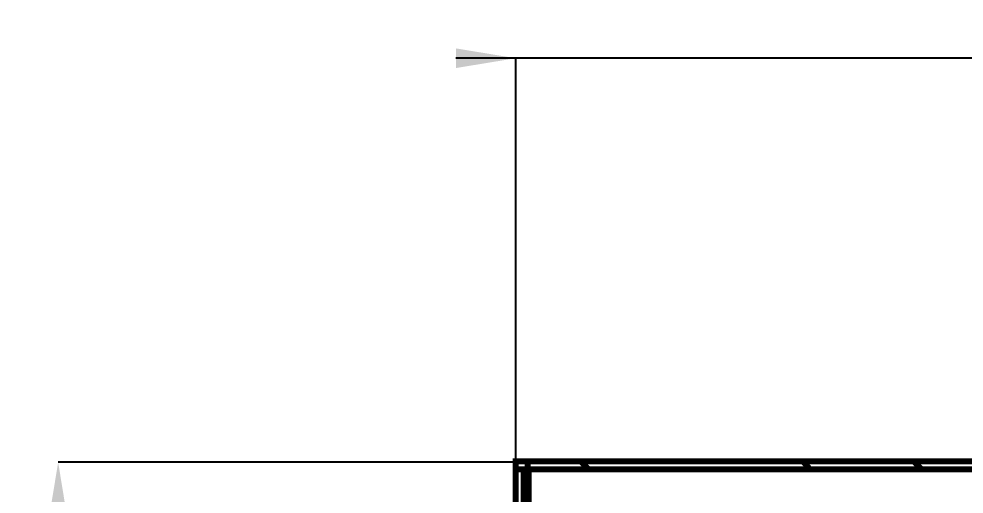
# Model space of a CAD drawing. Extents: x 0.1 to 11.6, y 0.3 to 16.2.
# Drawn here: x 7.738 to 9.318, y 9.16 to 9.954 of the extents above; entities that cross this region are included whole.
import ezdxf

# ---------------------------------------------------------------- set-up
doc = ezdxf.new("R2010")
doc.units = 0
doc.header["$MEASUREMENT"] = 0
doc.dimstyles.get("Standard").update_dxf_attribs({"dimtxt": 0.1, "dimasz": 0.1, "dimexe": 1.25, "dimexo": 0.625, "dimtad": 1, "dimtih": 1, "dimtxsty": 'Standard', "dimcen": 2.5, "dimazin": 3, "dimtfac": 1, "dimtmove": 0, "dimatfit": 3})

# ---------------------------------------------------------------- blocks, each defined once
blk = doc.blocks.new('_CLOSEDFILLED')
at = {"color": 0, "linetype": 'BYBLOCK'}
blk.add_solid([(-1, 0.164), (0, 0), (-1, -0.164)], dxfattribs=at)
blk = doc.blocks.new('*D4')
for p, q in [((9.4534, 9.888), (8.4684, 9.888)), ((8.5684, 9.215), (8.5684, 9.888)), ((10.6384, 9.888), (9.6534, 9.888)), ((10.5384, 9.4283), (10.5384, 9.888))]:
    blk.add_line(p, q)
at = {"layer": 'Defpoints'}
for p in [(10.5384, 9.888), (10.5384, 9.4283), (8.5684, 9.215)]:
    blk.add_point(p, dxfattribs=at)
at = {"xscale": 0.1, "yscale": 0.1}
blk.add_blockref('_CLOSEDFILLED', (8.5684, 9.888), dxfattribs=at)
at = {"xscale": 0.1, "yscale": 0.1, "rotation": 180}
blk.add_blockref('_CLOSEDFILLED', (10.5384, 9.888), dxfattribs=at)
at = {"insert": (9.5534, 9.888), "char_height": 0.1, "attachment_point": 5}
blk.add_mtext('50', dxfattribs=at)
blk = doc.blocks.new('*D5')
for p, q in [((8.5883, 9.2133), (7.8034, 9.2133)), ((7.8034, 7.8008), (7.8034, 9.1133)), ((7.8034, 6.1883), (7.8034, 7.5008)), ((8.5684, 6.0883), (7.8034, 6.0883))]:
    blk.add_line(p, q)
at = {"layer": 'Defpoints'}
for p in [(8.5883, 9.2133), (7.8034, 6.0883), (8.5684, 6.0883)]:
    blk.add_point(p, dxfattribs=at)
at = {"xscale": 0.1, "yscale": 0.1}
for p, rotation in [((7.8034, 9.2133), 90), ((7.8034, 6.0883), 270)]:
    blk.add_blockref('_CLOSEDFILLED', p, dxfattribs=dict(at, rotation=rotation))
at = {"insert": (7.8034, 7.6508), "char_height": 0.1, "attachment_point": 5, "rotation": 270}
blk.add_mtext('100', dxfattribs=at)

msp = doc.modelspace()

# ---------------------------------------------------------------- linework, layer by layer
at = {"color": 0, "const_width": 0.01}
for points in [[(8.58165, 6.09999), (8.58165, 9.20167), (8.56836, 9.20167), (8.56836, 9.215), (10.43, 9.215)], [(8.58832, 9.21332), (8.58832, 9.20167)], [(8.69, 9.20167), (8.67665, 9.215)], [(9.06, 9.20167), (9.04833, 9.215)], [(9.24669, 9.20167), (9.23335, 9.215)], [(10.43, 9.20167), (8.56836, 9.20167), (8.56836, 6.09999)], [(8.58832, 6.09999), (8.58832, 9.20167)], [(8.59, 6.09999), (8.59, 9.20167)]]:
    msp.add_lwpolyline(points, dxfattribs=at)

# ---------------------------------------------------------------- dimensions: what is measured, and where the dimension line sits
at = {"linetype": 'Continuous'}
dim = msp.add_linear_dim(base=(10.5384, 9.888022), p1=(10.5384, 9.42833), p2=(8.56836, 9.215), text='50', dimstyle='Standard', dxfattribs=at)
dim.commit()
dim.dimension.update_dxf_attribs({"geometry": '*D4', "text_midpoint": (9.55338, 9.888022)})
dim = msp.add_linear_dim(base=(7.803393, 6.08832), p1=(8.56836, 6.08832), p2=(8.58832, 9.21332), angle=90, text='100', dimstyle='Standard', dxfattribs=at)
dim.commit()
dim.dimension.update_dxf_attribs({"geometry": '*D5', "text_midpoint": (7.803393, 7.65082), "text_rotation": 270})

doc.saveas('drawing.dxf')
